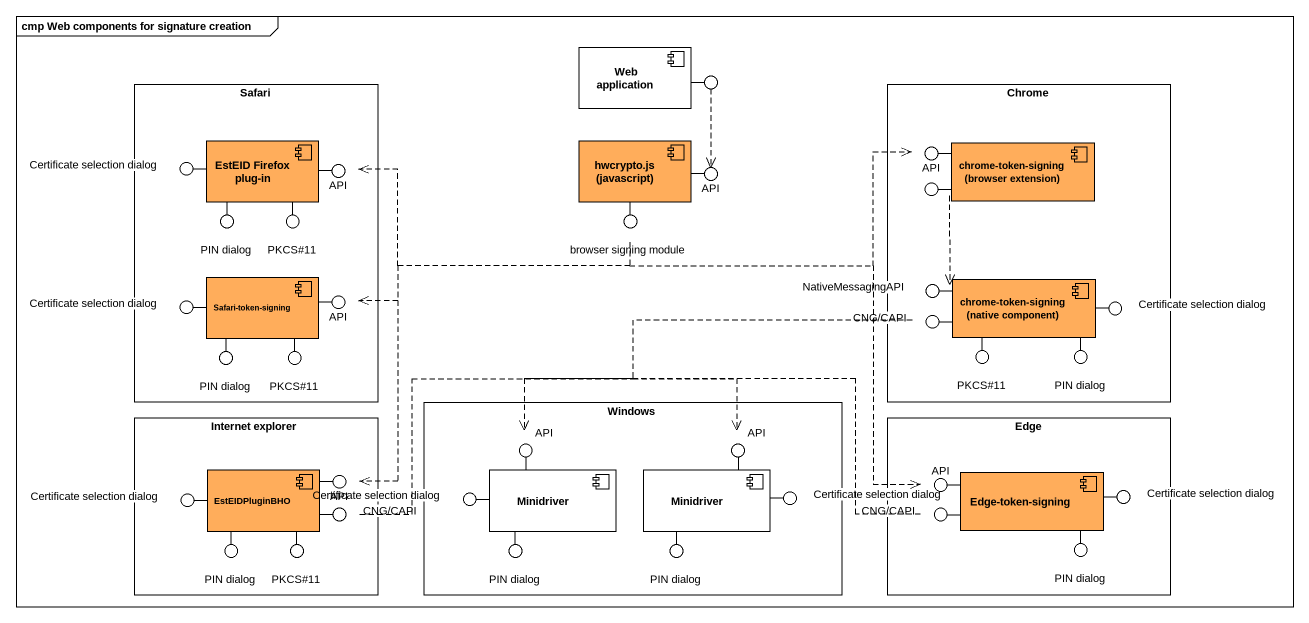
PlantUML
@startuml
mainframe cmp Web components for signature creation
component "Web application" as Web_application #FFFFFF
rectangle Safari #FFFFFF {
  component "EstEID Firefox plug-in" as EstEID_Firefox_plug_in #FFAD5B
  component "Safari-token-signing" as Safari_token_signing #FFAD5B
}
() " " as lollipop1
rectangle Chrome #FFFFFF {
  component "chrome-token-signing (browser extension)" as chrome_token_signing #FFAD5B
  component "chrome-token-signing (native component)" as chrome_token_signing_native #FFAD5B
}
component "hwcrypto.js (javascript)" as hwcrypto_js_javascript #FFAD5B
() API
() "Certificate selection dialog" as Certificate_selection_dialog
() "API" as API_2
() "API" as API_3
() " " as lollipop2
() "PIN dialog" as PIN_dialog
() "PKCS#11" as PKCS_11
() "browser signing module" as browser_signing_module
() NativeMessagingAPI
() "Certificate selection dialog" as Certificate_selection_dialog_2
() "API" as API_4
() "CNG/CAPI" as CNG_CAPI
() "PKCS#11" as PKCS_11_2
() "PIN dialog" as PIN_dialog_2
() "Certificate selection dialog" as Certificate_selection_dialog_3
() "PIN dialog" as PIN_dialog_3
() "PKCS#11" as PKCS_11_3
rectangle "Internet explorer" as Internet_explorer #FFFFFF {
  component EstEIDPluginBHO #FFAD5B
}
rectangle Windows #FFFFFF {
  component Minidriver #FFFFFF
  component "Minidriver" as Minidriver_2 #FFFFFF
}
rectangle Edge #FFFFFF {
  component "Edge-token-signing" as Edge_token_signing #FFAD5B
}
() "API" as API_5
() "API" as API_6
() "API" as API_7
() "Certificate selection dialog" as Certificate_selection_dialog_4
() "CNG/CAPI" as CNG_CAPI_2
() "Certificate selection dialog" as Certificate_selection_dialog_5
() "Certificate selection dialog" as Certificate_selection_dialog_6
() "CNG/CAPI" as CNG_CAPI_3
() "API" as API_8
() "Certificate selection dialog" as Certificate_selection_dialog_7
() "PIN dialog" as PIN_dialog_4
() "PKCS#11" as PKCS_11_4
() "PIN dialog" as PIN_dialog_5
() "PIN dialog" as PIN_dialog_6
() "PIN dialog" as PIN_dialog_7
Web_application -right- lollipop1
chrome_token_signing -left- API
EstEID_Firefox_plug_in -left- Certificate_selection_dialog
EstEID_Firefox_plug_in -right- API_2
hwcrypto_js_javascript -right- API_3
chrome_token_signing -left- lollipop2
EstEID_Firefox_plug_in -- PIN_dialog
EstEID_Firefox_plug_in -- PKCS_11
hwcrypto_js_javascript -- browser_signing_module
chrome_token_signing_native -left- NativeMessagingAPI
Safari_token_signing -left- Certificate_selection_dialog_2
Safari_token_signing -right- API_4
chrome_token_signing_native -left- CNG_CAPI
chrome_token_signing_native -- PKCS_11_2
chrome_token_signing_native -- PIN_dialog_2
chrome_token_signing_native -right- Certificate_selection_dialog_3
Safari_token_signing -- PIN_dialog_3
Safari_token_signing -- PKCS_11_3
EstEIDPluginBHO -right- API_5
Minidriver -up- API_6
Minidriver_2 -up- API_7
EstEIDPluginBHO -left- Certificate_selection_dialog_4
EstEIDPluginBHO -right- CNG_CAPI_2
Minidriver -left- Certificate_selection_dialog_5
Minidriver_2 -right- Certificate_selection_dialog_6
Edge_token_signing -left- CNG_CAPI_3
Edge_token_signing -left- API_8
Edge_token_signing -right- Certificate_selection_dialog_7
EstEIDPluginBHO -- PIN_dialog_4
EstEIDPluginBHO -- PKCS_11_4
Minidriver -- PIN_dialog_5
Minidriver_2 -- PIN_dialog_6
Edge_token_signing -- PIN_dialog_7
lollipop1 ..> API_3
lollipop2 ..> NativeMessagingAPI
browser_signing_module .right.> API
browser_signing_module .left.> API_2
browser_signing_module .left.> API_4
browser_signing_module ..> API_5
browser_signing_module ..> API_8
CNG_CAPI .left.> API_6
CNG_CAPI ..> API_7
CNG_CAPI_2 .right.> API_6
CNG_CAPI_2 .right.> API_7
CNG_CAPI_3 .left.> API_6
CNG_CAPI_3 .left.> API_7
@enduml
